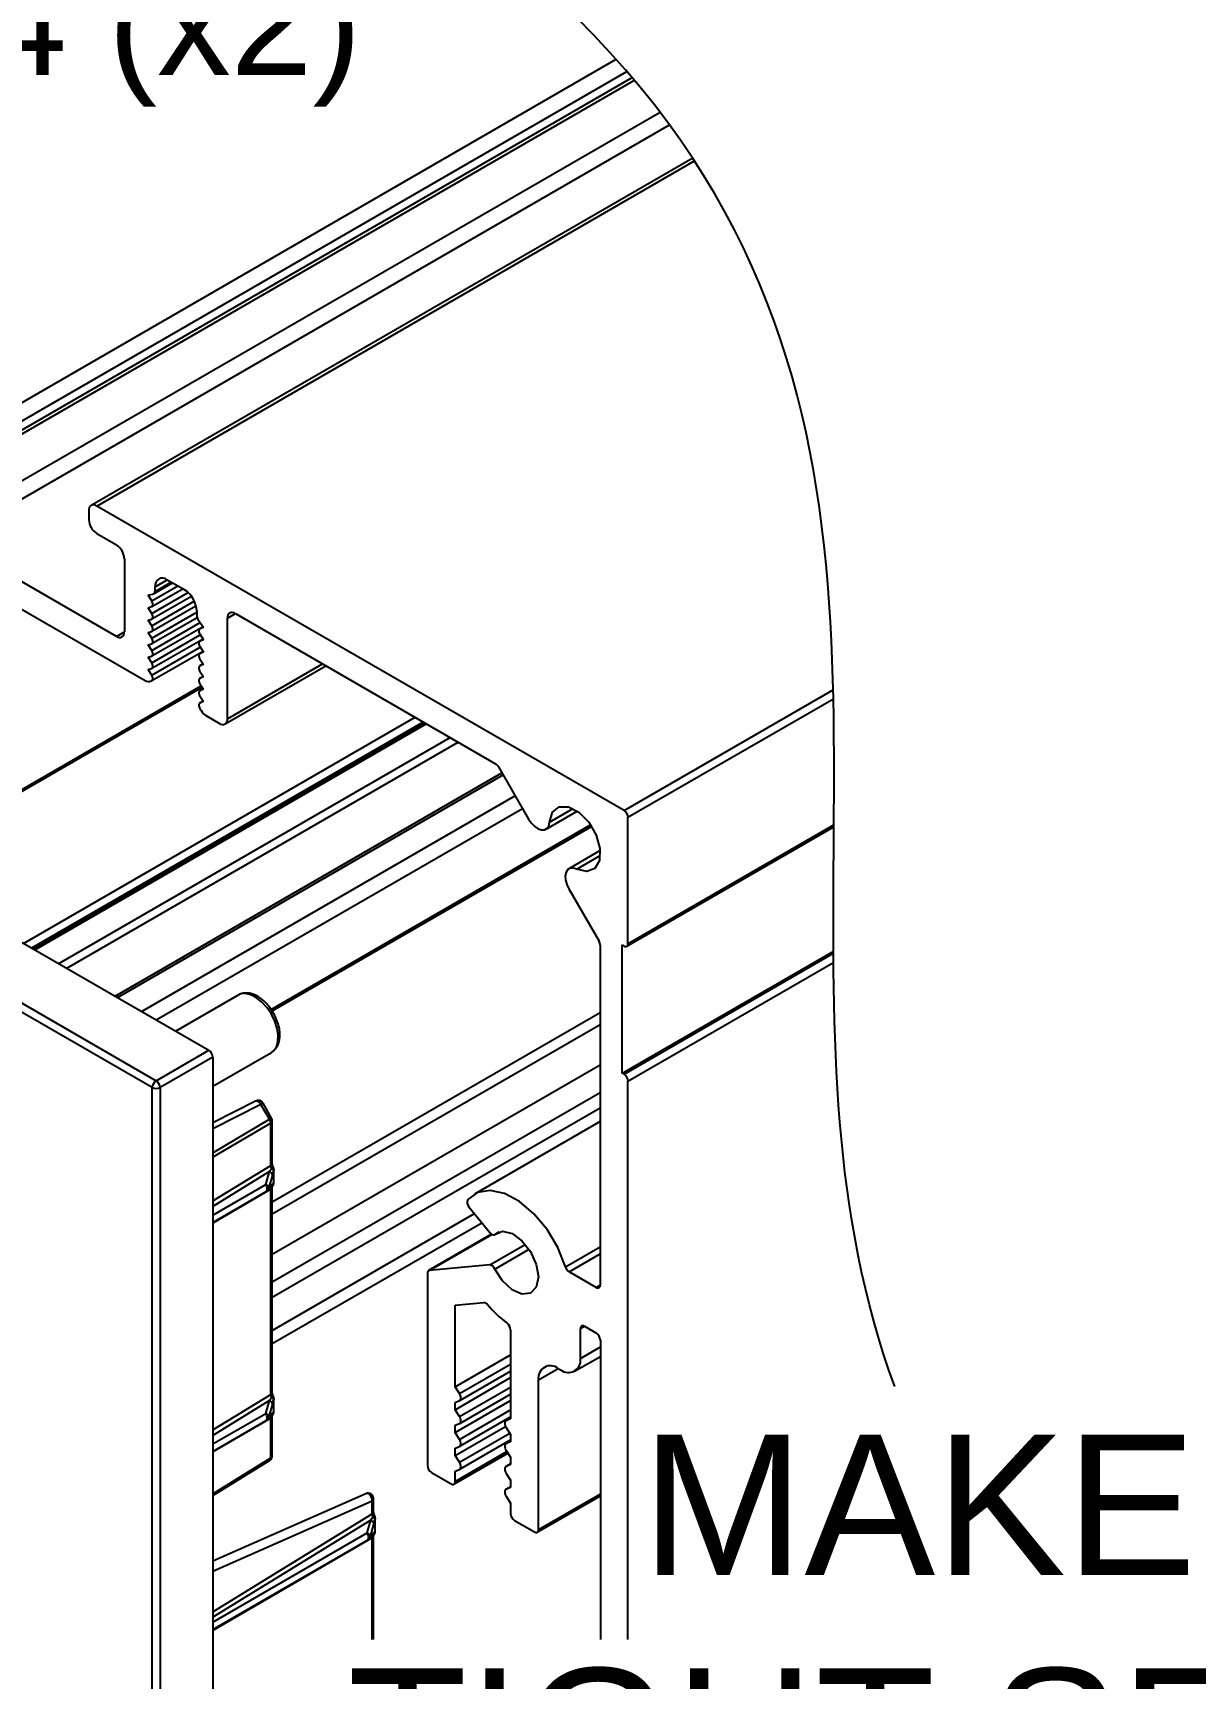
# Model space of a CAD drawing. Extents: x 0 to 11.8, y -8.7 to 0.
# Drawn here: x 2.93 to 5.002, y -4.711 to -1.778 of the extents above; entities that cross this region are included whole.
import ezdxf
from ezdxf import colors
from ezdxf.entities.mleader import LeaderData, LeaderLine
from ezdxf.math import Vec2, Vec3

# ---------------------------------------------------------------- set-up
doc = ezdxf.new("R2010")
doc.units = 0
doc.header["$LTSCALE"] = 0.5
doc.header["$MEASUREMENT"] = 0
for name, color, linetype in [('Dimension', 10, 'CONTINUOUS'), ('End Cap', 92, 'CONTINUOUS'), ('FAB DWG', 221, 'CONTINUOUS'), ('Housing', 150, 'CONTINUOUS')]:
    doc.layers.add(name, color=color, linetype=linetype)
doc.styles.add('LSAD_Standard', font='arial.ttf')
doc.styles.get("Standard").update_dxf_attribs({"font": 'arial.ttf'})

msp = doc.modelspace()

# ---------------------------------------------------------------- linework, layer by layer
at = {"layer": 'Dimension', "transparency": 16777216}
msp.add_open_spline([(4.4666, -4.1914), (4.3531, -3.8826), (4.3608, -2.8291), (4.3684, -1.7757), (3.0228, -1.2035)], degree=3, knots=[0.559046, 0.559046, 0.559046, 0.559046, 1, 2, 2, 2, 2], dxfattribs=at)
at = {"layer": 'End Cap', "transparency": 16777216}
for p, q in [((1.1362, -2.3753), (3.2434, -3.5918)), ((1.0454, -2.4315), (3.1493, -3.6461)), ((3.1424, -3.6583), (1.0384, -2.4437)), ((3.2959, -3.4933), (3.1844, -3.5577)), ((3.1493, -3.6461), (3.2434, -3.5918)), ((3.2505, -3.604), (3.1564, -3.6583)), ((3.2505, -3.6558), (3.3549, -3.5955)), ((3.2505, -3.604), (3.2505, -6.5861)), ((3.3549, -3.5955), (3.3556, -3.5951)), ((3.1424, -6.6693), (3.1424, -3.6583)), ((3.1564, -3.6583), (3.1564, -6.6694)), ((3.3268, -3.6823), (3.2505, -3.7212)), ((3.3364, -3.6883), (3.2505, -3.7321)), ((3.3517, -3.7147), (3.3364, -3.6883)), ((3.3552, -3.7127), (3.34, -3.6862)), ((3.2505, -3.7744), (3.3517, -3.7147)), ((3.3538, -3.7217), (3.2505, -3.7826)), ((3.3538, -3.7971), (3.3538, -3.7217)), ((3.3566, -3.7931), (3.3566, -3.7177)), ((3.2505, -3.8605), (3.3538, -3.7971)), ((3.3517, -3.8082), (3.2505, -3.8703)), ((3.345, -3.831), (3.3517, -3.8082)), ((3.3591, -3.8289), (3.3591, -3.8061)), ((3.3594, -3.8274), (3.3594, -3.8046)), ((3.2505, -3.8855), (3.345, -3.831)), ((3.3538, -3.8396), (3.2505, -3.8998)), ((3.3475, -3.8423), (3.3543, -3.8359)), ((3.3571, -3.8137), (3.3503, -3.8365)), ((3.3503, -3.8365), (3.3571, -3.8301)), ((3.3538, -4.2054), (3.3538, -3.8396)), ((3.3563, -3.8347), (3.3551, -3.8356)), ((3.3566, -4.2014), (3.3566, -3.8356)), ((3.2505, -3.8986), (3.3456, -3.8437)), ((3.2505, -4.2688), (3.3538, -4.2054)), ((3.3517, -4.2164), (3.2505, -4.2786)), ((3.345, -4.2393), (3.3517, -4.2164)), ((3.3571, -4.2219), (3.3503, -4.2448)), ((3.3591, -4.2372), (3.3591, -4.2144)), ((3.3594, -4.2357), (3.3594, -4.2129)), ((3.2505, -4.2938), (3.345, -4.2393)), ((3.3538, -4.2479), (3.2505, -4.308)), ((3.2505, -4.3069), (3.3456, -4.2519)), ((3.3475, -4.2505), (3.3543, -4.2441)), ((3.3503, -4.2448), (3.3571, -4.2384)), ((3.3538, -4.3186), (3.3538, -4.2479)), ((3.3563, -4.243), (3.3551, -4.2439)), ((3.3566, -4.3146), (3.3566, -4.2439)), ((3.2505, -4.3825), (3.3538, -4.3186)), ((3.2505, -4.3858), (3.3518, -4.3231)), ((3.5233, -4.3824), (3.2505, -4.503)), ((3.5345, -4.3956), (3.2505, -4.5211)), ((3.5345, -4.4186), (3.5345, -4.3956)), ((3.5373, -4.4146), (3.5373, -4.3916)), ((3.2505, -4.5929), (3.5345, -4.4186)), ((3.5325, -4.4296), (3.2505, -4.6026)), ((3.5257, -4.4524), (3.5325, -4.4296)), ((3.5399, -4.4504), (3.5399, -4.4276)), ((3.5402, -4.4489), (3.5402, -4.4261)), ((3.2505, -4.6113), (3.5257, -4.4524)), ((3.5283, -4.4637), (3.5351, -4.4573)), ((3.5379, -4.4351), (3.5311, -4.4579)), ((3.5311, -4.4579), (3.5379, -4.4515)), ((3.5371, -4.4561), (3.5359, -4.457)), ((3.5373, -4.6425), (3.5373, -4.4571)), ((3.5345, -4.4611), (3.2505, -4.6264)), ((3.2505, -4.6244), (3.5264, -4.4651)), ((3.5345, -4.6425), (3.5345, -4.4611))]:
    msp.add_line(p, q, dxfattribs=at)
at = {"layer": 'End Cap', "transparency": 16777216, "flags": 128}
for points in [[(3.3556, -3.5951), (3.3588, -3.5926), (3.3638, -3.5855), (3.3666, -3.5762), (3.3671, -3.565), (3.3652, -3.5527), (3.3611, -3.5399), (3.3549, -3.5274), (3.3472, -3.5158), (3.3381, -3.5059), (3.3284, -3.4981), (3.3185, -3.4929), (3.309, -3.4907), (3.3004, -3.4914), (3.2959, -3.4933)], [(3.3268, -3.6823), (3.3271, -3.6821), (3.3289, -3.6819), (3.3309, -3.6825), (3.3329, -3.6839), (3.3348, -3.6858), (3.3364, -3.6883)], [(3.34, -3.6862), (3.3398, -3.6863), (3.3394, -3.6865), (3.3387, -3.687), (3.3377, -3.6875), (3.3364, -3.6883)], [(3.3517, -3.7147), (3.353, -3.714), (3.354, -3.7134), (3.3547, -3.713), (3.3551, -3.7128), (3.3552, -3.7127)], [(3.3594, -3.8046), (3.3594, -3.8054), (3.3591, -3.8061)], [(3.3456, -3.8437), (3.3461, -3.8433), (3.347, -3.8423), (3.3475, -3.8408), (3.3477, -3.8391), (3.3475, -3.8371), (3.347, -3.835), (3.3461, -3.833), (3.345, -3.831)], [(3.3591, -3.8289), (3.3594, -3.8282), (3.3594, -3.8274)], [(3.3594, -4.2129), (3.3594, -4.2137), (3.3591, -4.2144)], [(3.3456, -4.2519), (3.3461, -4.2516), (3.347, -4.2505), (3.3475, -4.2491), (3.3477, -4.2473), (3.3475, -4.2454), (3.347, -4.2433), (3.3461, -4.2412), (3.345, -4.2393)], [(3.3591, -4.2372), (3.3594, -4.2364), (3.3594, -4.2357)], [(3.5345, -4.3956), (3.5344, -4.3923), (3.5334, -4.3889), (3.5315, -4.3858), (3.5292, -4.3835), (3.5266, -4.3822), (3.5241, -4.3822), (3.5233, -4.3824)], [(3.5402, -4.4261), (3.5401, -4.4268), (3.5399, -4.4276)], [(3.5264, -4.4651), (3.5269, -4.4648), (3.5278, -4.4637), (3.5283, -4.4623), (3.5285, -4.4605), (3.5283, -4.4586), (3.5278, -4.4565), (3.5269, -4.4544), (3.5257, -4.4524)], [(3.5399, -4.4504), (3.5401, -4.4496), (3.5402, -4.4489)]]:
    msp.add_lwpolyline(points, dxfattribs=at)
at = {"layer": 'End Cap', "transparency": 16777216}
for centre, radius, start, end in [((3.1578, -3.659), 0.0154, 123.2297, 177.3477), ((3.1494, -3.6446), 0.0154, 242.6565, 296.7662), ((3.1406, -3.6593), 0.0159, 3.5222, 56.4778), ((3.3313, -3.6912), 0.01, 30, 117.0058), ((3.3397, -3.7221), 0.0141, 1.6084, 31.4918), ((3.3517, -3.7172), 0.00495, 295.3879, 354.638), ((3.3466, -3.7177), 0.01, 0, 30), ((3.3486, -3.8165), 0.00892, 18.8581, 69.7412), ((3.3517, -3.7927), 0.00495, 295.3879, 354.638), ((3.3529, -3.7966), 0.00676, 289.4116, 325.9319), ((3.3526, -3.8102), 0.00764, 31.7761, 70.7864), ((3.3494, -3.8046), 0.01, 0, 25.4301), ((3.3419, -3.8394), 0.00892, 18.8581, 69.7412), ((3.3406, -3.835), 0.01, 299.9973, 313.3517), ((3.3412, -3.8357), 0.00911, 313.5557, 354.8185), ((3.3517, -3.8352), 0.00495, 295.3901, 354.6131), ((3.348, -3.8293), 0.00911, 313.5557, 354.8185), ((3.3492, -3.8275), 0.00998, 306.2617, 352.0508), ((3.3494, -3.8274), 0.01, 313.488, 0), ((3.3486, -4.2248), 0.00892, 18.8581, 69.7412), ((3.3517, -4.2009), 0.00495, 295.3879, 354.638), ((3.3529, -4.2048), 0.00676, 289.4116, 325.9319), ((3.3526, -4.2184), 0.00764, 31.7761, 70.7864), ((3.3494, -4.2129), 0.01, 0, 25.4301), ((3.3419, -4.2476), 0.00892, 18.8581, 69.7412), ((3.3406, -4.2433), 0.01, 299.9973, 313.3517), ((3.3412, -4.2439), 0.00911, 313.5557, 354.8185), ((3.3517, -4.2434), 0.00495, 295.3901, 354.6131), ((3.348, -4.2375), 0.00911, 313.5557, 354.8185), ((3.3492, -4.2358), 0.00998, 306.2617, 352.0508), ((3.3494, -4.2357), 0.01, 313.488, 0), ((3.3466, -4.3146), 0.01, 301.7291, 0), ((3.3489, -4.3192), 0.00494, 307.033, 6.4015), ((3.3517, -4.3142), 0.00495, 295.3879, 354.638), ((3.5273, -4.3916), 0.01, 0, 113.8443), ((3.5324, -4.3911), 0.00495, 295.3879, 354.638), ((3.5294, -4.438), 0.00892, 18.8581, 69.7412), ((3.5324, -4.4141), 0.00495, 295.3879, 354.638), ((3.5336, -4.418), 0.00676, 289.4116, 325.9319), ((3.5334, -4.4316), 0.00764, 31.7761, 70.7864), ((3.5302, -4.4261), 0.01, 0, 25.4301), ((3.5226, -4.4608), 0.00892, 18.8581, 69.7412), ((3.522, -4.4571), 0.00911, 313.5557, 354.8185), ((3.5324, -4.4566), 0.00495, 295.3901, 354.6131), ((3.5288, -4.4507), 0.00911, 313.5557, 354.8185), ((3.53, -4.449), 0.00998, 306.2617, 352.0508), ((3.5302, -4.4489), 0.01, 313.488, 0), ((3.5214, -4.4564), 0.01, 299.9973, 313.3517)]:
    msp.add_arc(centre, radius, start, end, dxfattribs=at)
for centre, major_axis, ratio, start_param, end_param in [((3.2434, -3.5999), (-0.005, 0.00866), 0.577557, 3.927224, 5.497716), ((3.3409, -3.8134), (0.0174, 0.0208), 0.197703, 5.129636, 5.398158), ((3.3607, -3.8013), (-0.00477, 0.0088), 0.574367, 0.800429, 1.448322), ((3.3506, -3.8149), (0.0091, 0.0285), 0.195013, 4.819739, 5.088261), ((3.3409, -3.8553), (0.0174, 0.02), 0.209458, 0.416942, 0.552552), ((3.3607, -3.8438), (-0.00497, 0.00868), 0.559977, 0.139434, 0.787326), ((3.3506, -3.8568), (0.009, 0.0278), 0.203621, 0.088417, 0.356939), ((3.3409, -4.2217), (0.0174, 0.0208), 0.197703, 5.129636, 5.398158), ((3.3607, -4.2096), (-0.00477, 0.0088), 0.574367, 0.800429, 1.448322), ((3.3506, -4.2232), (0.0091, 0.0285), 0.195013, 4.819739, 5.088261), ((3.3409, -4.2636), (0.0174, 0.02), 0.209458, 0.416942, 0.552552), ((3.3607, -4.2521), (-0.00497, 0.00868), 0.559977, 0.139434, 0.787326), ((3.3506, -4.2651), (0.009, 0.0278), 0.203621, 0.088417, 0.356939), ((3.5217, -4.4349), (0.0174, 0.0208), 0.197703, 5.129636, 5.398158), ((3.5415, -4.4227), (-0.00477, 0.0088), 0.574367, 0.800429, 1.448322), ((3.5314, -4.4364), (0.0091, 0.0285), 0.195013, 4.819739, 5.088261), ((3.5217, -4.4768), (0.0174, 0.02), 0.209458, 0.416942, 0.552552), ((3.5415, -4.4652), (-0.00497, 0.00868), 0.559977, 0.139434, 0.787326), ((3.5314, -4.4782), (0.009, 0.0278), 0.203621, 0.088417, 0.356939)]:
    msp.add_ellipse(centre, major_axis=major_axis, ratio=ratio, start_param=start_param, end_param=end_param, dxfattribs=at)
for points, knots in [([(3.3556, -3.5947), (3.3572, -3.5937), (3.3613, -3.5912), (3.3658, -3.5846), (3.3692, -3.5758), (3.3704, -3.5654), (3.3695, -3.5538), (3.3664, -3.5416), (3.3612, -3.5295), (3.3544, -3.518), (3.3461, -3.5079), (3.3367, -3.4994), (3.3266, -3.4932), (3.3164, -3.4898), (3.307, -3.4895), (3.3, -3.4908), (3.2968, -3.4931), (3.2959, -3.4938)], [0, 0, 0, 0, 0.041671, 0.107128, 0.173841, 0.244364, 0.318134, 0.392873, 0.467388, 0.541779, 0.616411, 0.691626, 0.767897, 0.845353, 0.911606, 0.975021, 1, 1, 1, 1]), ([(3.3585, -3.8004), (3.3582, -3.7997), (3.3574, -3.7978), (3.3567, -3.7951), (3.3566, -3.7937), (3.3566, -3.7931)], [0, 0, 0, 0, 0.253446, 0.693627, 1, 1, 1, 1]), ([(3.3566, -3.8356), (3.3566, -3.8352), (3.3567, -3.8343), (3.3567, -3.8342), (3.3568, -3.8342)], [0, 0, 0, 0, 0.416279, 1, 1, 1, 1]), ([(3.3585, -4.2086), (3.3582, -4.2079), (3.3574, -4.2061), (3.3567, -4.2034), (3.3566, -4.202), (3.3566, -4.2014)], [0, 0, 0, 0, 0.253446, 0.693627, 1, 1, 1, 1]), ([(3.3566, -4.2439), (3.3566, -4.2435), (3.3567, -4.2426), (3.3567, -4.2425), (3.3568, -4.2424)], [0, 0, 0, 0, 0.416279, 1, 1, 1, 1]), ([(3.5392, -4.4218), (3.5389, -4.4211), (3.5381, -4.4192), (3.5374, -4.4166), (3.5374, -4.4152), (3.5373, -4.4146)], [0, 0, 0, 0, 0.2534459, 0.6936273, 1, 1, 1, 1]), ([(3.5373, -4.4571), (3.5374, -4.4567), (3.5374, -4.4558), (3.5375, -4.4557), (3.5375, -4.4556)], [0, 0, 0, 0, 0.416279, 1, 1, 1, 1])]:
    msp.add_open_spline(points, degree=3, knots=knots, dxfattribs=at)
at = {"layer": 'Housing', "transparency": 16777216}
for p, q in [((2.8169, -2.4905), (3.97, -1.8248)), ((2.831, -2.515), (3.9891, -1.8465)), ((2.8269, -2.5405), (4.0023, -1.8619)), ((2.831, -2.5313), (3.9984, -1.8574)), ((2.7678, -2.6581), (4.0481, -1.919)), ((2.782, -2.6826), (4.0652, -1.9419)), ((4.1063, -2.0011), (3.0336, -2.6204)), ((3.0436, -2.6214), (4.1095, -2.006)), ((3.0295, -2.6295), (3.0295, -2.6459)), ((3.9838, -3.1641), (3.0436, -2.6214)), ((3.0785, -2.8538), (2.782, -2.6826)), ((3.0436, -2.6704), (3.0785, -2.6905)), ((2.7306, -2.7019), (3.1299, -2.9325)), ((3.0927, -2.715), (3.0927, -2.8457)), ((3.1474, -2.7655), (3.1693, -2.7528)), ((3.1474, -2.7736), (3.1764, -2.7569)), ((3.1693, -2.7528), (3.1998, -2.7704)), ((3.1351, -2.7805), (3.1452, -2.7776)), ((3.1416, -2.7906), (3.1351, -2.7805)), ((3.1416, -2.7906), (3.1882, -2.7637)), ((3.1416, -2.8127), (3.2063, -2.7753)), ((3.142, -2.8005), (3.1969, -2.7687)), ((3.142, -2.8225), (3.2122, -2.782)), ((3.1457, -2.7773), (3.1788, -2.7583)), ((3.1474, -2.7736), (3.1474, -2.7655)), ((3.1351, -2.8026), (3.1414, -2.8007)), ((3.1416, -2.8127), (3.1351, -2.8026)), ((3.1416, -2.8347), (3.2175, -2.7909)), ((3.1416, -2.8568), (3.2218, -2.8105)), ((3.142, -2.8445), (3.2205, -2.7992)), ((3.2218, -2.8084), (3.2218, -2.8166)), ((3.2765, -2.8211), (3.2907, -2.813)), ((3.2907, -2.813), (3.7547, -3.0809)), ((3.1351, -2.8246), (3.1414, -2.8228)), ((3.1416, -2.8347), (3.1351, -2.8246)), ((3.1351, -2.8466), (3.1414, -2.8448)), ((3.1416, -2.8788), (3.228, -2.8289)), ((3.142, -2.8666), (3.2225, -2.8201)), ((3.142, -2.8886), (3.233, -2.8361)), ((3.224, -2.8231), (3.2341, -2.8377)), ((3.2335, -2.8368), (3.2272, -2.8404)), ((3.2275, -2.8402), (3.2335, -2.8368)), ((3.2341, -2.8377), (3.2275, -2.8402)), ((3.2765, -3.0008), (3.2765, -2.8211)), ((3.0785, -2.8538), (3.0927, -2.8457)), ((3.1416, -2.8568), (3.1351, -2.8466)), ((3.1351, -2.8687), (3.1414, -2.8668)), ((3.1416, -2.8788), (3.1351, -2.8687)), ((3.1416, -2.9009), (3.228, -2.851)), ((3.1416, -2.9229), (3.228, -2.873)), ((3.142, -2.9107), (3.233, -2.8581)), ((3.2335, -2.8588), (3.2272, -2.8624)), ((3.2275, -2.8623), (3.2335, -2.8588)), ((3.2341, -2.8597), (3.2275, -2.8623)), ((3.2278, -2.8506), (3.2341, -2.8597)), ((3.2278, -2.8726), (3.2341, -2.8817)), ((3.1351, -2.8907), (3.1414, -2.8889)), ((3.1416, -2.9009), (3.1351, -2.8907)), ((3.142, -2.9327), (3.233, -2.8802)), ((3.2335, -2.8809), (3.2272, -2.8845)), ((3.2335, -2.9029), (3.2272, -2.9065)), ((3.2275, -2.8843), (3.2335, -2.8809)), ((3.2341, -2.8817), (3.2275, -2.8843)), ((3.2275, -2.9064), (3.2335, -2.9029)), ((3.2341, -2.9038), (3.2275, -2.9064)), ((3.2278, -2.8947), (3.2341, -2.9038)), ((3.2765, -3.0008), (3.4462, -2.9028)), ((3.1351, -2.9128), (3.1414, -2.9109)), ((3.1416, -2.9229), (3.1351, -2.9128)), ((3.139, -2.9339), (3.1416, -2.9329)), ((3.2335, -2.9249), (3.2272, -2.9286)), ((3.2275, -2.9284), (3.2335, -2.925)), ((3.2341, -2.9258), (3.2275, -2.9284)), ((3.2278, -2.9167), (3.2341, -2.9258)), ((3.2724, -3.0099), (3.4521, -2.9062)), ((2.7829, -3.2001), (3.23, -2.942)), ((2.7858, -3.2018), (3.2317, -2.9444)), ((3.2335, -2.947), (3.2272, -2.9506)), ((3.2275, -2.9504), (3.2335, -2.947)), ((3.2341, -2.9479), (3.2275, -2.9504)), ((3.2278, -2.9388), (3.2341, -2.9479)), ((3.2278, -2.9608), (3.2341, -2.9699)), ((3.9838, -3.1641), (4.3568, -2.9488)), ((3.2335, -2.969), (3.2272, -2.9727)), ((3.2275, -2.9725), (3.2335, -2.9691)), ((3.2341, -2.9699), (3.2275, -2.9725)), ((3.2275, -2.9825), (3.2301, -2.9865)), ((3.9909, -3.1764), (4.3572, -2.965)), ((2.9131, -3.4011), (3.6112, -2.998)), ((2.9272, -3.4092), (3.6254, -3.0062)), ((3.6281, -3.0078), (2.93, -3.4108)), ((2.9329, -3.4125), (3.631, -3.0095)), ((3.2392, -2.9956), (3.2624, -3.0089)), ((2.9758, -3.4372), (3.6739, -3.0342)), ((2.9899, -3.4454), (3.688, -3.0424)), ((3.0763, -3.4953), (3.766, -3.0971)), ((3.0807, -3.4978), (3.7682, -3.1009)), ((3.7597, -3.0861), (3.8137, -3.1796)), ((3.7898, -3.1383), (3.1239, -3.5228)), ((3.1495, -3.5375), (3.8026, -3.1605)), ((3.8447, -3.1975), (3.9005, -3.1652)), ((3.851, -3.185), (3.893, -3.1608)), ((3.3546, -3.5189), (3.9243, -3.19)), ((3.3562, -3.5213), (3.9259, -3.1925)), ((3.9888, -3.4063), (4.3581, -3.1932)), ((3.9909, -3.4018), (3.9909, -3.1764)), ((3.9909, -3.4018), (4.3581, -3.1898)), ((3.9412, -3.2358), (3.8854, -3.268)), ((3.8994, -3.2688), (3.9413, -3.2445)), ((3.8854, -3.3038), (3.9394, -3.3973)), ((3.9414, -3.4043), (3.9414, -4.0105)), ((3.9803, -3.4038), (3.9838, -3.4058)), ((3.9803, -3.6324), (3.9803, -3.4038)), ((3.9803, -3.6324), (4.3572, -3.4149)), ((3.9838, -3.6345), (4.3572, -3.4189)), ((3.9909, -3.6467), (4.3573, -3.4352)), ((3.9414, -3.5252), (3.3566, -3.8628)), ((3.3566, -3.8837), (3.9414, -3.5461)), ((3.3566, -3.9555), (3.9414, -3.6178)), ((3.9838, -3.6345), (3.9803, -3.6324)), ((3.9909, -4.6425), (3.9909, -3.6467)), ((3.3566, -4.0049), (3.9414, -3.6673)), ((3.3566, -4.0318), (3.9414, -3.6942)), ((3.9414, -3.7185), (3.7169, -3.8482)), ((3.7073, -3.8708), (3.7443, -3.9168)), ((3.3566, -4.0913), (3.7172, -3.8831)), ((3.3566, -4.1149), (3.7302, -3.8993)), ((3.7476, -3.9198), (3.6352, -3.9847)), ((3.6366, -3.9842), (3.7479, -3.92)), ((3.7528, -3.9204), (3.7612, -3.9156)), ((3.7534, -3.92), (3.7608, -3.9157)), ((3.7443, -3.9746), (3.8078, -3.9379)), ((3.7534, -3.9819), (3.8144, -3.9466)), ((3.8795, -3.978), (3.9414, -3.9422)), ((3.886, -3.9867), (3.9414, -3.9547)), ((3.6331, -3.9892), (3.6331, -4.3322)), ((3.7443, -3.9746), (3.6366, -3.9842)), ((3.9344, -4.0146), (3.886, -3.9867)), ((3.9344, -4.0146), (3.9414, -4.0105)), ((3.6826, -4.0461), (3.7336, -4.0415)), ((3.6826, -4.1918), (3.6826, -4.0461)), ((3.7816, -4.09), (3.7816, -4.2489)), ((3.9061, -4.0881), (3.9131, -4.084)), ((3.9061, -4.1412), (3.9061, -4.0881)), ((3.9131, -4.084), (3.9345, -4.0963)), ((3.6826, -4.1918), (3.7816, -4.1346)), ((3.9061, -4.1412), (3.9416, -4.1207)), ((3.9416, -4.1086), (3.9416, -4.6425)), ((3.6905, -4.204), (3.7816, -4.1514)), ((3.6909, -4.2163), (3.7816, -4.1639)), ((3.8311, -4.1795), (3.8665, -4.1591)), ((3.8665, -4.1591), (3.8707, -4.1616)), ((3.8957, -4.164), (3.9416, -4.1376)), ((3.6826, -4.2326), (3.7816, -4.1755)), ((3.6905, -4.204), (3.6826, -4.1918)), ((3.6905, -4.2448), (3.7816, -4.1922)), ((3.8311, -4.4465), (3.8311, -4.1795)), ((3.6826, -4.2735), (3.7816, -4.2163)), ((3.6826, -4.2196), (3.6905, -4.2165)), ((3.6826, -4.2326), (3.6826, -4.2196)), ((3.6909, -4.2571), (3.7816, -4.2047)), ((3.6905, -4.2448), (3.6826, -4.2326)), ((3.6905, -4.2856), (3.7816, -4.233)), ((3.6909, -4.2979), (3.7816, -4.2456)), ((3.7816, -4.2474), (3.7733, -4.2522)), ((3.7737, -4.252), (3.7816, -4.2475)), ((3.7816, -4.2489), (3.7737, -4.252)), ((3.6826, -4.2604), (3.6905, -4.2573)), ((3.6826, -4.2735), (3.6826, -4.2604)), ((3.6826, -4.3143), (3.7725, -4.2624)), ((3.6905, -4.2856), (3.6826, -4.2735)), ((3.6905, -4.3264), (3.7803, -4.2746)), ((3.7737, -4.2645), (3.7816, -4.2767)), ((3.7816, -4.2767), (3.7816, -4.2898)), ((3.6805, -4.3654), (3.7767, -4.3099)), ((3.6826, -4.3012), (3.6905, -4.2981)), ((3.6826, -4.3143), (3.6826, -4.3012)), ((3.6826, -4.3608), (3.7751, -4.3074)), ((3.6909, -4.3387), (3.7816, -4.2864)), ((3.7816, -4.2883), (3.7733, -4.2931)), ((3.7737, -4.2929), (3.7816, -4.2883)), ((3.7816, -4.2898), (3.7737, -4.2929)), ((3.7737, -4.3054), (3.7816, -4.3175)), ((3.6905, -4.3264), (3.6826, -4.3143)), ((3.6826, -4.342), (3.6905, -4.339)), ((3.7816, -4.3291), (3.7733, -4.3339)), ((3.7737, -4.3337), (3.7816, -4.3291)), ((3.7816, -4.3306), (3.7737, -4.3337)), ((3.7816, -4.3175), (3.7816, -4.3306)), ((3.6402, -4.3445), (3.6755, -4.3649)), ((3.6826, -4.3608), (3.6826, -4.342)), ((3.7816, -4.3699), (3.7733, -4.3747)), ((3.7737, -4.3462), (3.7816, -4.3584)), ((3.7737, -4.3745), (3.7816, -4.37)), ((3.7816, -4.3584), (3.7816, -4.3714)), ((3.7816, -4.3714), (3.7737, -4.3745)), ((3.7737, -4.387), (3.7816, -4.3992)), ((3.7816, -4.3992), (3.7816, -4.418)), ((3.829, -4.4511), (3.9416, -4.3862)), ((3.8311, -4.4465), (3.9416, -4.3828)), ((3.7887, -4.4302), (3.824, -4.4506))]:
    msp.add_line(p, q, dxfattribs=at)
at = {"layer": 'Housing', "transparency": 16777216, "flags": 128}
for points in [[(3.1414, -2.8007), (3.1423, -2.8002), (3.143, -2.7994), (3.1435, -2.7983), (3.1436, -2.797), (3.1435, -2.7954), (3.1432, -2.7938), (3.1425, -2.7922), (3.1416, -2.7906)], [(3.1414, -2.8228), (3.1423, -2.8223), (3.143, -2.8215), (3.1435, -2.8204), (3.1436, -2.819), (3.1435, -2.8175), (3.1432, -2.8159), (3.1425, -2.8142), (3.1416, -2.8127)], [(3.1414, -2.8448), (3.1423, -2.8443), (3.143, -2.8435), (3.1435, -2.8424), (3.1436, -2.8411), (3.1435, -2.8395), (3.1432, -2.8379), (3.1425, -2.8363), (3.1416, -2.8347)], [(3.2275, -2.8402), (3.2267, -2.8408), (3.226, -2.8417), (3.2256, -2.8428), (3.2255, -2.8442), (3.2257, -2.8458), (3.2262, -2.8474), (3.2269, -2.849), (3.2278, -2.8506)], [(3.1414, -2.8668), (3.1423, -2.8664), (3.143, -2.8656), (3.1435, -2.8644), (3.1436, -2.8631), (3.1435, -2.8616), (3.1432, -2.86), (3.1425, -2.8583), (3.1416, -2.8568)], [(3.2275, -2.8623), (3.2267, -2.8628), (3.226, -2.8637), (3.2256, -2.8649), (3.2255, -2.8663), (3.2257, -2.8678), (3.2262, -2.8695), (3.2269, -2.8711), (3.2278, -2.8726)], [(3.1414, -2.8889), (3.1423, -2.8884), (3.143, -2.8876), (3.1435, -2.8865), (3.1436, -2.8851), (3.1435, -2.8836), (3.1432, -2.882), (3.1425, -2.8804), (3.1416, -2.8788)], [(3.1414, -2.9109), (3.1423, -2.9105), (3.143, -2.9097), (3.1435, -2.9085), (3.1436, -2.9072), (3.1435, -2.9057), (3.1432, -2.9041), (3.1425, -2.9024), (3.1416, -2.9009)], [(3.2275, -2.8843), (3.2267, -2.8849), (3.226, -2.8858), (3.2256, -2.8869), (3.2255, -2.8883), (3.2257, -2.8899), (3.2262, -2.8915), (3.2269, -2.8931), (3.2278, -2.8947)], [(3.1416, -2.9329), (3.1425, -2.9324), (3.1431, -2.9315), (3.1435, -2.9304), (3.1437, -2.9291), (3.1435, -2.9276), (3.1431, -2.926), (3.1425, -2.9244), (3.1416, -2.9229)], [(3.2275, -2.9064), (3.2267, -2.9069), (3.226, -2.9078), (3.2256, -2.909), (3.2255, -2.9104), (3.2257, -2.9119), (3.2262, -2.9135), (3.2269, -2.9152), (3.2278, -2.9167)], [(3.2275, -2.9284), (3.2267, -2.929), (3.226, -2.9298), (3.2256, -2.931), (3.2255, -2.9324), (3.2257, -2.934), (3.2262, -2.9356), (3.2269, -2.9372), (3.2278, -2.9388)], [(3.2275, -2.9504), (3.2267, -2.951), (3.226, -2.9519), (3.2256, -2.9531), (3.2255, -2.9545), (3.2257, -2.956), (3.2262, -2.9576), (3.2269, -2.9593), (3.2278, -2.9608)], [(3.2275, -2.9725), (3.2267, -2.973), (3.2261, -2.9739), (3.2257, -2.975), (3.2255, -2.9763), (3.2257, -2.9778), (3.2261, -2.9794), (3.2267, -2.981), (3.2275, -2.9825)], [(3.851, -3.185), (3.8562, -3.1673), (3.8681, -3.1576), (3.8848, -3.1576), (3.9035, -3.1674), (3.9209, -3.1853), (3.9341, -3.2081), (3.9408, -3.2321), (3.94, -3.2532), (3.9317, -3.2677), (3.9173, -3.2732), (3.8994, -3.2688)], [(3.8137, -3.1796), (3.8187, -3.1868), (3.8245, -3.1927), (3.8307, -3.1968), (3.8368, -3.1988), (3.8423, -3.1985), (3.8467, -3.1959), (3.8497, -3.1913), (3.851, -3.185)], [(3.8994, -3.2688), (3.8933, -3.2668), (3.8878, -3.267), (3.8834, -3.2696), (3.8804, -3.2742), (3.879, -3.2805), (3.8795, -3.2879), (3.8817, -3.2959), (3.8854, -3.3038)], [(3.8795, -3.978), (3.8658, -3.9437), (3.8466, -3.9114), (3.8232, -3.8832), (3.7972, -3.8613), (3.7706, -3.847), (3.7452, -3.8416), (3.7228, -3.8453), (3.705, -3.8578)], [(3.7443, -3.9168), (3.7454, -3.9181), (3.7466, -3.9191), (3.7479, -3.92), (3.7491, -3.9205), (3.7504, -3.9208), (3.7515, -3.9208), (3.7525, -3.9206), (3.7534, -3.92)], [(3.7534, -3.92), (3.767, -3.9146), (3.7841, -3.9186), (3.8018, -3.9314), (3.8171, -3.9508), (3.8274, -3.9736), (3.8311, -3.9958), (3.8274, -4.0139), (3.8171, -4.0246), (3.8018, -4.0264), (3.7841, -4.0187), (3.767, -4.003), (3.7534, -3.9819)], [(3.6905, -4.2165), (3.6915, -4.2158), (3.6923, -4.2147), (3.6928, -4.2134), (3.693, -4.2117), (3.6928, -4.2098), (3.6923, -4.2078), (3.6915, -4.2059), (3.6905, -4.204)], [(3.6905, -4.2573), (3.6915, -4.2566), (3.6923, -4.2556), (3.6928, -4.2542), (3.693, -4.2525), (3.6928, -4.2506), (3.6923, -4.2487), (3.6915, -4.2467), (3.6905, -4.2448)], [(3.7737, -4.252), (3.7727, -4.2527), (3.7719, -4.2538), (3.7714, -4.2552), (3.7712, -4.2568), (3.7714, -4.2587), (3.7719, -4.2607), (3.7727, -4.2626), (3.7737, -4.2645)], [(3.6905, -4.2981), (3.6915, -4.2975), (3.6923, -4.2964), (3.6928, -4.295), (3.693, -4.2933), (3.6928, -4.2915), (3.6923, -4.2895), (3.6915, -4.2875), (3.6905, -4.2856)], [(3.7737, -4.2929), (3.7727, -4.2935), (3.7719, -4.2946), (3.7714, -4.296), (3.7712, -4.2977), (3.7714, -4.2995), (3.7719, -4.3015), (3.7727, -4.3035), (3.7737, -4.3054)], [(3.6905, -4.339), (3.6915, -4.3383), (3.6923, -4.3372), (3.6928, -4.3358), (3.693, -4.3342), (3.6928, -4.3323), (3.6923, -4.3303), (3.6915, -4.3283), (3.6905, -4.3264)], [(3.7737, -4.3337), (3.7727, -4.3344), (3.7719, -4.3354), (3.7714, -4.3368), (3.7712, -4.3385), (3.7714, -4.3403), (3.7719, -4.3423), (3.7727, -4.3443), (3.7737, -4.3462)], [(3.7737, -4.3745), (3.7727, -4.3752), (3.7719, -4.3762), (3.7714, -4.3776), (3.7712, -4.3793), (3.7714, -4.3812), (3.7719, -4.3831), (3.7727, -4.3851), (3.7737, -4.387)]]:
    msp.add_lwpolyline(points, dxfattribs=at)
at = {"layer": 'Housing', "transparency": 16777216}
for centre, radius, start, end in [((3.0381, -2.6281), 0.00873, 50.7967, 189.214), ((3.0602, -2.6445), 0.0307, 182.6055, 237.3945), ((3.062, -2.7164), 0.0307, 2.6055, 57.3945), ((3.1608, -2.7633), 0.0135, 50.7967, 189.2139), ((3.1437, -2.7741), 0.00371, 292.5512, 7.6416), ((3.1742, -2.8106), 0.0476, 2.6055, 57.3945), ((3.2851, -2.8197), 0.00873, 50.7967, 189.214), ((3.2337, -2.8161), 0.012, 182.3555, 215.7765), ((3.084, -2.8471), 0.00873, 230.7967, 9.214), ((3.136, -2.9237), 0.0107, 235.5958, 286.5632), ((3.2539, -2.9718), 0.028, 211.8166, 238.3212), ((3.2679, -3.0022), 0.00873, 230.7967, 9.214), ((3.7471, -3.0931), 0.0144, 28.8556, 58.0453), ((3.9756, -3.1771), 0.0154, 2.6055, 57.3945), ((3.927, -3.4048), 0.0144, 1.9565, 31.1437), ((3.9866, -3.4025), 0.00437, 230.7967, 9.214), ((3.9756, -3.6474), 0.0154, 2.6055, 57.3945), ((3.7152, -3.8627), 0.0113, 154.3332, 225.7334), ((3.6375, -3.9885), 0.0044, 100.5468, 189.2519), ((3.7428, -3.9857), 0.0112, 19.9889, 82.5983), ((3.8944, -3.9736), 0.0156, 196.4267, 237.1694), ((3.9371, -4.0112), 0.00437, 230.7967, 9.214), ((3.7331, -4.0505), 0.00894, 34.7011, 86.9408), ((3.8898, -3.922), 0.1937, 219.5612, 233.8034), ((3.766, -4.0908), 0.0156, 2.854, 53.0929), ((3.9104, -4.0874), 0.00437, 50.7967, 189.214), ((3.9262, -4.1093), 0.0154, 2.6055, 57.3945), ((3.8527, -4.176), 0.0218, 50.7967, 189.214), ((3.8845, -4.1446), 0.0218, 230.7967, 9.214), ((3.6485, -4.3315), 0.0154, 182.6055, 237.3945), ((3.6783, -4.3615), 0.00437, 230.7967, 9.214), ((3.797, -4.4173), 0.0154, 182.6055, 237.3945), ((3.8268, -4.4472), 0.00437, 230.7967, 9.214)]:
    msp.add_arc(centre, radius, start, end, dxfattribs=at)

# ---------------------------------------------------------------- texts
at = {"layer": 'FAB DWG', "transparency": 16777216, "insert": (4.5097, -4.6123), "char_height": 0.25, "attachment_point": 5, "style": 'LSAD_Standard'}
msp.add_mtext_dynamic_manual_height_columns('\\A1;MAKE TIGHT SEAL', width=2.034107, gutter_width=16.875, heights=[0], dxfattribs=at)

# ---------------------------------------------------------------- leaders
at = {"layer": 'FAB DWG', "transparency": 16777216}
ml = msp.add_multileader_mtext('Standard', dxfattribs=at)
ml.set_content('CV00267\\PHW63214 (x2)', color=256)
ml.set_leader_properties()
ml.build(insert=Vec2(0, 0))
ml.multileader.update_dxf_attribs({"dogleg_length": 0.0922, "arrow_head_size": 0.15})
ctx = ml.context
ctx.base_point, ctx.char_height, ctx.arrow_head_size, ctx.landing_gap_size, ctx.plane_origin = Vec3(1.7329, -1.4727), 0.188, 0.15, 0.09, Vec3(8.9962, -3.4705)
notes = []
notes.append((ctx, [(1, (1, 1, 0), (1.3678, -1.4727), (1, 0), 0.3651, [(0, [(1.2161, -3.8484)], 0, [])])]))
ctx.mtext.insert, ctx.mtext.width, ctx.mtext.defined_height, ctx.mtext.flow_direction = Vec3(1.8229, -1.3511), 2.305108, 0.5139, 5
for ctx, leaders in notes:
    for number, flags, end, landing, length, lines in leaders:
        leader = LeaderData()
        leader.index, (leader.has_last_leader_line, leader.has_dogleg_vector, leader.attachment_direction) = number, flags
        leader.last_leader_point, leader.dogleg_vector, leader.dogleg_length = Vec3(end), Vec3(landing), length
        for number, points, colour, breaks in lines:
            line = LeaderLine()
            line.index, line.vertices, line.color, line.breaks = number, Vec3.list(points), colors.encode_raw_color(colour), breaks
            leader.lines.append(line)
        ctx.leaders.append(leader)

doc.saveas('drawing.dxf')
